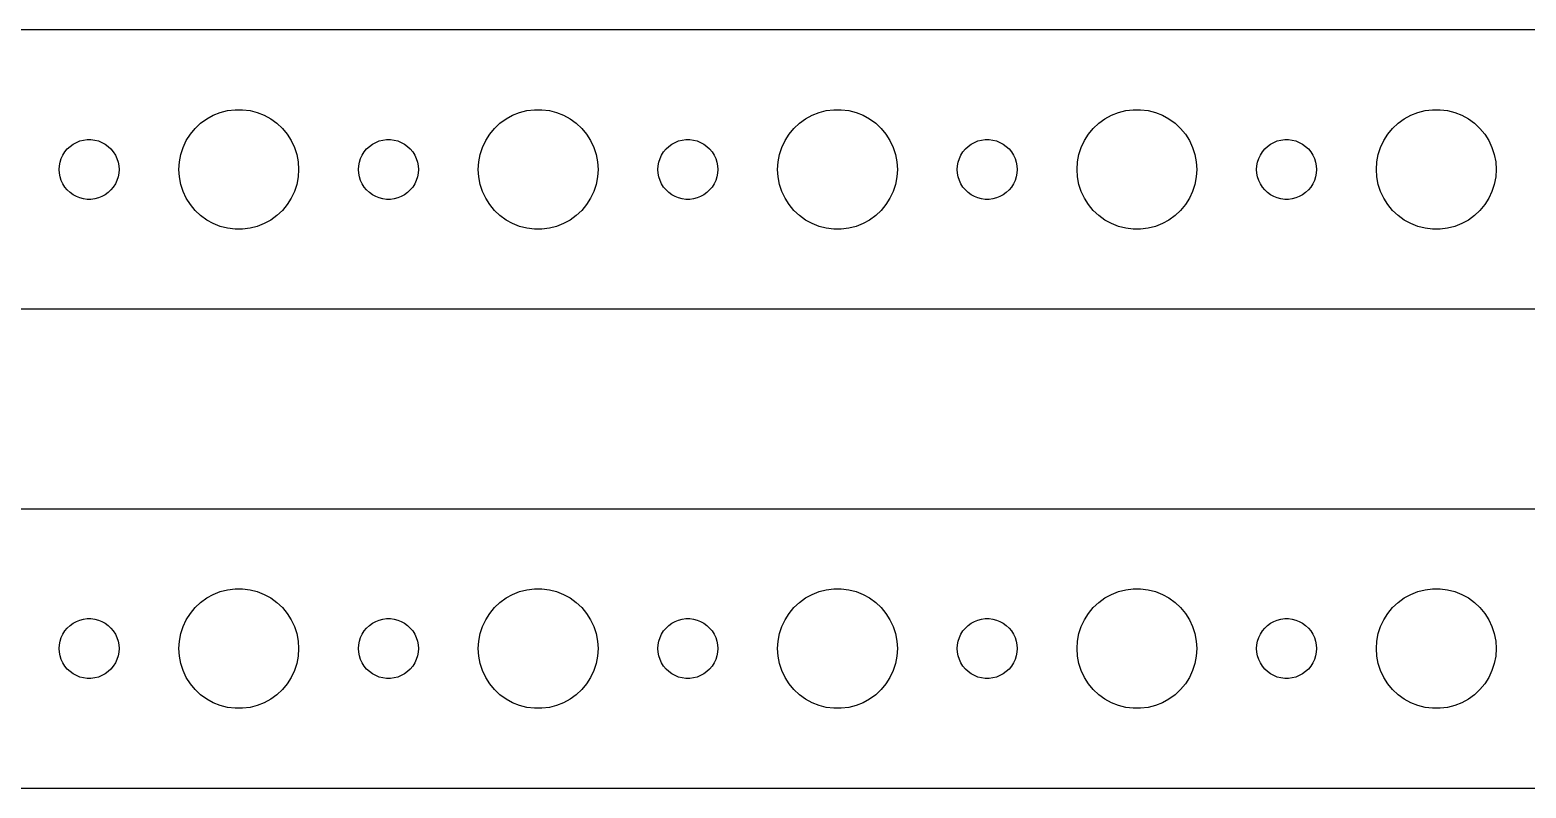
# Model space of a CAD drawing. Header units: metres. Extents: x -150 to 150, y 65 to 151.
# Drawn here: x -78 to -3, y 65 to 103 of the extents above; entities that cross this region are included whole.
import ezdxf

# ---------------------------------------------------------------- set-up
doc = ezdxf.new("R2010")
doc.units = ezdxf.units.M

msp = doc.modelspace()

# ---------------------------------------------------------------- linework, layer by layer
for p, q in [((144.814, 102.99), (-144.814, 102.99)), ((-68.0621, 98.9469), (-67.6884, 98.9941)), ((-67.6884, 98.9941), (-67.3116, 98.9941)), ((-67.3116, 98.9941), (-66.9379, 98.9469)), ((-53.0621, 98.9469), (-52.6884, 98.9941)), ((-52.6884, 98.9941), (-52.3116, 98.9941)), ((-52.3116, 98.9941), (-51.9379, 98.9469)), ((-38.0621, 98.9469), (-37.6884, 98.9941)), ((-37.6884, 98.9941), (-37.3116, 98.9941)), ((-37.3116, 98.9941), (-36.9379, 98.9469)), ((-23.0621, 98.9469), (-22.6884, 98.9941)), ((-22.6884, 98.9941), (-22.3116, 98.9941)), ((-22.3116, 98.9941), (-21.9379, 98.9469)), ((-8.06213, 98.9469), (-7.68837, 98.9941)), ((-7.68837, 98.9941), (-7.31161, 98.9941)), ((-7.31161, 98.9941), (-6.93785, 98.9469)), ((-69.6869, 98.0536), (-69.4123, 98.3115)), ((-69.4123, 98.3115), (-69.1075, 98.533)), ((-69.1075, 98.533), (-68.7773, 98.7145)), ((-68.7773, 98.7145), (-68.427, 98.8532)), ((-68.427, 98.8532), (-68.0621, 98.9469)), ((-66.9379, 98.9469), (-66.573, 98.8532)), ((-66.573, 98.8532), (-66.2227, 98.7145)), ((-66.2227, 98.7145), (-65.8925, 98.533)), ((-65.8925, 98.533), (-65.5877, 98.3115)), ((-65.5877, 98.3115), (-65.3131, 98.0536)), ((-54.6869, 98.0536), (-54.4123, 98.3115)), ((-54.4123, 98.3115), (-54.1075, 98.533)), ((-54.1075, 98.533), (-53.7773, 98.7145)), ((-53.7773, 98.7145), (-53.427, 98.8532)), ((-53.427, 98.8532), (-53.0621, 98.9469)), ((-51.9379, 98.9469), (-51.5729, 98.8532)), ((-51.5729, 98.8532), (-51.2227, 98.7145)), ((-51.2227, 98.7145), (-50.8925, 98.533)), ((-50.8925, 98.533), (-50.5877, 98.3115)), ((-50.5877, 98.3115), (-50.3131, 98.0536)), ((-39.6869, 98.0536), (-39.4123, 98.3115)), ((-39.4123, 98.3115), (-39.1075, 98.533)), ((-39.1075, 98.533), (-38.7773, 98.7145)), ((-38.7773, 98.7145), (-38.427, 98.8532)), ((-38.427, 98.8532), (-38.0621, 98.9469)), ((-36.9379, 98.9469), (-36.5729, 98.8532)), ((-36.5729, 98.8532), (-36.2227, 98.7145)), ((-36.2227, 98.7145), (-35.8925, 98.533)), ((-35.8925, 98.533), (-35.5877, 98.3115)), ((-35.5877, 98.3115), (-35.3131, 98.0536)), ((-24.6869, 98.0536), (-24.4123, 98.3115)), ((-24.4123, 98.3115), (-24.1075, 98.533)), ((-24.1075, 98.533), (-23.7773, 98.7145)), ((-23.7773, 98.7145), (-23.427, 98.8532)), ((-23.427, 98.8532), (-23.0621, 98.9469)), ((-21.9379, 98.9469), (-21.5729, 98.8532)), ((-21.5729, 98.8532), (-21.2227, 98.7145)), ((-21.2227, 98.7145), (-20.8925, 98.533)), ((-20.8925, 98.533), (-20.5877, 98.3115)), ((-20.5877, 98.3115), (-20.3131, 98.0536)), ((-9.6869, 98.0536), (-9.41226, 98.3115)), ((-9.41226, 98.3115), (-9.10747, 98.533)), ((-9.10747, 98.533), (-8.77733, 98.7145)), ((-8.77733, 98.7145), (-8.42705, 98.8532)), ((-8.42705, 98.8532), (-8.06213, 98.9469)), ((-6.93785, 98.9469), (-6.57294, 98.8532)), ((-6.57294, 98.8532), (-6.22266, 98.7145)), ((-6.22266, 98.7145), (-5.89252, 98.533)), ((-5.89252, 98.533), (-5.58772, 98.3115)), ((-5.58772, 98.3115), (-5.31308, 98.0536)), ((-75.4635, 97.4266), (-75.2811, 97.4734)), ((-75.2811, 97.4734), (-75.0942, 97.497)), ((-75.0942, 97.497), (-74.9058, 97.497)), ((-74.9058, 97.497), (-74.7189, 97.4734)), ((-74.7189, 97.4734), (-74.5365, 97.4266)), ((-70.1289, 97.4453), (-69.927, 97.7634)), ((-69.927, 97.7634), (-69.6869, 98.0536)), ((-65.3131, 98.0536), (-65.073, 97.7634)), ((-65.073, 97.7634), (-64.8711, 97.4453)), ((-60.4635, 97.4266), (-60.2811, 97.4734)), ((-60.2811, 97.4734), (-60.0942, 97.497)), ((-60.0942, 97.497), (-59.9058, 97.497)), ((-59.9058, 97.497), (-59.7189, 97.4734)), ((-59.7189, 97.4734), (-59.5365, 97.4266)), ((-55.1289, 97.4453), (-54.927, 97.7634)), ((-54.927, 97.7634), (-54.6869, 98.0536)), ((-50.3131, 98.0536), (-50.0729, 97.7634)), ((-50.0729, 97.7634), (-49.8711, 97.4453)), ((-45.4635, 97.4266), (-45.2811, 97.4734)), ((-45.2811, 97.4734), (-45.0942, 97.497)), ((-45.0942, 97.497), (-44.9058, 97.497)), ((-44.9058, 97.497), (-44.7189, 97.4734)), ((-44.7189, 97.4734), (-44.5365, 97.4266)), ((-40.1289, 97.4453), (-39.927, 97.7634)), ((-39.927, 97.7634), (-39.6869, 98.0536)), ((-35.3131, 98.0536), (-35.0729, 97.7634)), ((-35.0729, 97.7634), (-34.8711, 97.4453)), ((-30.4635, 97.4266), (-30.2811, 97.4734)), ((-30.2811, 97.4734), (-30.0942, 97.497)), ((-30.0942, 97.497), (-29.9058, 97.497)), ((-29.9058, 97.497), (-29.7189, 97.4734)), ((-29.7189, 97.4734), (-29.5365, 97.4266)), ((-25.1289, 97.4453), (-24.927, 97.7634)), ((-24.927, 97.7634), (-24.6869, 98.0536)), ((-20.3131, 98.0536), (-20.0729, 97.7634)), ((-20.0729, 97.7634), (-19.8711, 97.4453)), ((-15.4635, 97.4266), (-15.2811, 97.4734)), ((-15.2811, 97.4734), (-15.0942, 97.497)), ((-15.0942, 97.497), (-14.9058, 97.497)), ((-14.9058, 97.497), (-14.7189, 97.4734)), ((-14.7189, 97.4734), (-14.5365, 97.4266)), ((-10.1289, 97.4453), (-9.92705, 97.7634)), ((-9.92705, 97.7634), (-9.6869, 98.0536)), ((-5.31308, 98.0536), (-5.07294, 97.7634)), ((-5.07294, 97.7634), (-4.87108, 97.4453)), ((-76.3947, 96.5522), (-76.3145, 96.7226)), ((-76.3145, 96.7226), (-76.2135, 96.8817)), ((-76.2135, 96.8817), (-76.0934, 97.0268)), ((-76.0934, 97.0268), (-75.9561, 97.1558)), ((-75.9561, 97.1558), (-75.8037, 97.2665)), ((-75.8037, 97.2665), (-75.6387, 97.3572)), ((-75.6387, 97.3572), (-75.4635, 97.4266)), ((-74.5365, 97.4266), (-74.3613, 97.3572)), ((-74.3613, 97.3572), (-74.1963, 97.2665)), ((-74.1963, 97.2665), (-74.0439, 97.1558)), ((-74.0439, 97.1558), (-73.9065, 97.0268)), ((-73.9065, 97.0268), (-73.7865, 96.8817)), ((-73.7865, 96.8817), (-73.6855, 96.7226)), ((-73.6855, 96.7226), (-73.6053, 96.5522)), ((-70.4763, 96.376), (-70.4057, 96.7461)), ((-70.4057, 96.7461), (-70.2893, 97.1044)), ((-70.2893, 97.1044), (-70.1289, 97.4453)), ((-64.8711, 97.4453), (-64.7107, 97.1044)), ((-64.7107, 97.1044), (-64.5943, 96.7461)), ((-64.5943, 96.7461), (-64.5237, 96.376)), ((-61.3947, 96.5522), (-61.3145, 96.7226)), ((-61.3145, 96.7226), (-61.2135, 96.8817)), ((-61.2135, 96.8817), (-61.0934, 97.0268)), ((-61.0934, 97.0268), (-60.9561, 97.1558)), ((-60.9561, 97.1558), (-60.8037, 97.2665)), ((-60.8037, 97.2665), (-60.6387, 97.3572)), ((-60.6387, 97.3572), (-60.4635, 97.4266)), ((-59.5365, 97.4266), (-59.3613, 97.3572)), ((-59.3613, 97.3572), (-59.1963, 97.2665)), ((-59.1963, 97.2665), (-59.0439, 97.1558)), ((-59.0439, 97.1558), (-58.9065, 97.0268)), ((-58.9065, 97.0268), (-58.7865, 96.8817)), ((-58.7865, 96.8817), (-58.6855, 96.7226)), ((-58.6855, 96.7226), (-58.6053, 96.5522)), ((-55.4763, 96.376), (-55.4057, 96.7461)), ((-55.4057, 96.7461), (-55.2893, 97.1044)), ((-55.2893, 97.1044), (-55.1289, 97.4453)), ((-49.8711, 97.4453), (-49.7107, 97.1044)), ((-49.7107, 97.1044), (-49.5942, 96.7461)), ((-49.5942, 96.7461), (-49.5237, 96.376)), ((-46.3947, 96.5522), (-46.3145, 96.7226)), ((-46.3145, 96.7226), (-46.2135, 96.8817)), ((-46.2135, 96.8817), (-46.0934, 97.0268)), ((-46.0934, 97.0268), (-45.9561, 97.1558)), ((-45.9561, 97.1558), (-45.8037, 97.2665)), ((-45.8037, 97.2665), (-45.6387, 97.3572)), ((-45.6387, 97.3572), (-45.4635, 97.4266)), ((-44.5365, 97.4266), (-44.3613, 97.3572)), ((-44.3613, 97.3572), (-44.1963, 97.2665)), ((-44.1963, 97.2665), (-44.0439, 97.1558)), ((-44.0439, 97.1558), (-43.9065, 97.0268)), ((-43.9065, 97.0268), (-43.7865, 96.8817)), ((-43.7865, 96.8817), (-43.6855, 96.7226)), ((-43.6855, 96.7226), (-43.6053, 96.5522)), ((-40.4763, 96.376), (-40.4057, 96.7461)), ((-40.4057, 96.7461), (-40.2893, 97.1044)), ((-40.2893, 97.1044), (-40.1289, 97.4453)), ((-34.8711, 97.4453), (-34.7107, 97.1044)), ((-34.7107, 97.1044), (-34.5942, 96.7461)), ((-34.5942, 96.7461), (-34.5237, 96.376)), ((-31.3947, 96.5522), (-31.3145, 96.7226)), ((-31.3145, 96.7226), (-31.2135, 96.8817)), ((-31.2135, 96.8817), (-31.0934, 97.0268)), ((-31.0934, 97.0268), (-30.9561, 97.1558)), ((-30.9561, 97.1558), (-30.8037, 97.2665)), ((-30.8037, 97.2665), (-30.6387, 97.3572)), ((-30.6387, 97.3572), (-30.4635, 97.4266)), ((-29.5365, 97.4266), (-29.3613, 97.3572)), ((-29.3613, 97.3572), (-29.1963, 97.2665)), ((-29.1963, 97.2665), (-29.0439, 97.1558)), ((-29.0439, 97.1558), (-28.9065, 97.0268)), ((-28.9065, 97.0268), (-28.7865, 96.8817)), ((-28.7865, 96.8817), (-28.6855, 96.7226)), ((-28.6855, 96.7226), (-28.6053, 96.5522)), ((-25.4763, 96.376), (-25.4057, 96.7461)), ((-25.4057, 96.7461), (-25.2893, 97.1044)), ((-25.2893, 97.1044), (-25.1289, 97.4453)), ((-19.8711, 97.4453), (-19.7107, 97.1044)), ((-19.7107, 97.1044), (-19.5942, 96.7461)), ((-19.5942, 96.7461), (-19.5237, 96.376)), ((-16.3947, 96.5522), (-16.3145, 96.7226)), ((-16.3145, 96.7226), (-16.2135, 96.8817)), ((-16.2135, 96.8817), (-16.0934, 97.0268)), ((-16.0934, 97.0268), (-15.9561, 97.1558)), ((-15.9561, 97.1558), (-15.8037, 97.2665)), ((-15.8037, 97.2665), (-15.6387, 97.3572)), ((-15.6387, 97.3572), (-15.4635, 97.4266)), ((-14.5365, 97.4266), (-14.3613, 97.3572)), ((-14.3613, 97.3572), (-14.1963, 97.2665)), ((-14.1963, 97.2665), (-14.0439, 97.1558)), ((-14.0439, 97.1558), (-13.9065, 97.0268)), ((-13.9065, 97.0268), (-13.7865, 96.8817)), ((-13.7865, 96.8817), (-13.6855, 96.7226)), ((-13.6855, 96.7226), (-13.6053, 96.5522)), ((-10.4763, 96.376), (-10.4057, 96.7461)), ((-10.4057, 96.7461), (-10.2893, 97.1044)), ((-10.2893, 97.1044), (-10.1289, 97.4453)), ((-4.87108, 97.4453), (-4.71066, 97.1044)), ((-4.71066, 97.1044), (-4.59424, 96.7461)), ((-4.59424, 96.7461), (-4.52365, 96.376)), ((-76.5, 96), (-76.4882, 96.188)), ((-76.4882, 95.812), (-76.5, 96)), ((-76.4882, 96.188), (-76.4529, 96.373)), ((-76.4529, 96.373), (-76.3947, 96.5522)), ((-73.6053, 96.5522), (-73.5471, 96.373)), ((-73.5471, 96.373), (-73.5118, 96.188)), ((-73.5118, 96.188), (-73.5, 96)), ((-73.5, 96), (-73.5118, 95.812)), ((-70.5, 96), (-70.4763, 96.376)), ((-70.4763, 95.624), (-70.5, 96)), ((-64.5237, 96.376), (-64.5, 96)), ((-64.5, 96), (-64.5237, 95.624)), ((-61.5, 96), (-61.4882, 96.188)), ((-61.4882, 95.812), (-61.5, 96)), ((-61.4882, 96.188), (-61.4529, 96.373)), ((-61.4529, 96.373), (-61.3947, 96.5522)), ((-58.6053, 96.5522), (-58.5471, 96.373)), ((-58.5471, 96.373), (-58.5118, 96.188)), ((-58.5118, 96.188), (-58.5, 96)), ((-58.5, 96), (-58.5118, 95.812)), ((-55.5, 96), (-55.4763, 96.376)), ((-55.4763, 95.624), (-55.5, 96)), ((-49.5237, 96.376), (-49.5, 96)), ((-49.5, 96), (-49.5237, 95.624)), ((-46.5, 96), (-46.4882, 96.188)), ((-46.4882, 95.812), (-46.5, 96)), ((-46.4882, 96.188), (-46.4529, 96.373)), ((-46.4529, 96.373), (-46.3947, 96.5522)), ((-43.6053, 96.5522), (-43.5471, 96.373)), ((-43.5471, 96.373), (-43.5118, 96.188)), ((-43.5118, 96.188), (-43.5, 96)), ((-43.5, 96), (-43.5118, 95.812)), ((-40.5, 96), (-40.4763, 96.376)), ((-40.4763, 95.624), (-40.5, 96)), ((-34.5237, 96.376), (-34.5, 96)), ((-34.5, 96), (-34.5237, 95.624)), ((-31.5, 96), (-31.4882, 96.188)), ((-31.4882, 95.812), (-31.5, 96)), ((-31.4882, 96.188), (-31.4529, 96.373)), ((-31.4529, 96.373), (-31.3947, 96.5522)), ((-28.6053, 96.5522), (-28.5471, 96.373)), ((-28.5471, 96.373), (-28.5118, 96.188)), ((-28.5118, 96.188), (-28.5, 96)), ((-28.5, 96), (-28.5118, 95.812)), ((-25.5, 96), (-25.4763, 96.376)), ((-25.4763, 95.624), (-25.5, 96)), ((-19.5237, 96.376), (-19.5, 96)), ((-19.5, 96), (-19.5237, 95.624)), ((-16.5, 96), (-16.4882, 96.188)), ((-16.4882, 95.812), (-16.5, 96)), ((-16.4882, 96.188), (-16.4529, 96.373)), ((-16.4529, 96.373), (-16.3947, 96.5522)), ((-13.6053, 96.5522), (-13.5471, 96.373)), ((-13.5471, 96.373), (-13.5118, 96.188)), ((-13.5118, 96.188), (-13.5, 96)), ((-13.5, 96), (-13.5118, 95.812)), ((-10.5, 96), (-10.4763, 96.376)), ((-10.4763, 95.624), (-10.5, 96)), ((-4.52365, 96.376), (-4.5, 96)), ((-4.5, 96), (-4.52365, 95.624)), ((-76.4529, 95.627), (-76.4882, 95.812)), ((-76.3947, 95.4478), (-76.4529, 95.627)), ((-76.3145, 95.2774), (-76.3947, 95.4478)), ((-76.2135, 95.1183), (-76.3145, 95.2774)), ((-73.6855, 95.2774), (-73.7865, 95.1183)), ((-73.6053, 95.4478), (-73.6855, 95.2774)), ((-73.5471, 95.627), (-73.6053, 95.4478)), ((-73.5118, 95.812), (-73.5471, 95.627)), ((-70.4057, 95.2539), (-70.4763, 95.624)), ((-70.2893, 94.8956), (-70.4057, 95.2539)), ((-64.5943, 95.2539), (-64.7107, 94.8956)), ((-64.5237, 95.624), (-64.5943, 95.2539)), ((-61.4529, 95.627), (-61.4882, 95.812)), ((-61.3947, 95.4478), (-61.4529, 95.627)), ((-61.3145, 95.2774), (-61.3947, 95.4478)), ((-61.2135, 95.1183), (-61.3145, 95.2774)), ((-58.6855, 95.2774), (-58.7865, 95.1183)), ((-58.6053, 95.4478), (-58.6855, 95.2774)), ((-58.5471, 95.627), (-58.6053, 95.4478)), ((-58.5118, 95.812), (-58.5471, 95.627)), ((-55.4057, 95.2539), (-55.4763, 95.624)), ((-55.2893, 94.8956), (-55.4057, 95.2539)), ((-49.5942, 95.2539), (-49.7107, 94.8956)), ((-49.5237, 95.624), (-49.5942, 95.2539)), ((-46.4529, 95.627), (-46.4882, 95.812)), ((-46.3947, 95.4478), (-46.4529, 95.627)), ((-46.3145, 95.2774), (-46.3947, 95.4478)), ((-46.2135, 95.1183), (-46.3145, 95.2774)), ((-43.6855, 95.2774), (-43.7865, 95.1183)), ((-43.6053, 95.4478), (-43.6855, 95.2774)), ((-43.5471, 95.627), (-43.6053, 95.4478)), ((-43.5118, 95.812), (-43.5471, 95.627)), ((-40.4057, 95.2539), (-40.4763, 95.624)), ((-40.2893, 94.8956), (-40.4057, 95.2539)), ((-34.5942, 95.2539), (-34.7107, 94.8956)), ((-34.5237, 95.624), (-34.5942, 95.2539)), ((-31.4529, 95.627), (-31.4882, 95.812)), ((-31.3947, 95.4478), (-31.4529, 95.627)), ((-31.3145, 95.2774), (-31.3947, 95.4478)), ((-31.2135, 95.1183), (-31.3145, 95.2774)), ((-28.6855, 95.2774), (-28.7865, 95.1183)), ((-28.6053, 95.4478), (-28.6855, 95.2774)), ((-28.5471, 95.627), (-28.6053, 95.4478)), ((-28.5118, 95.812), (-28.5471, 95.627)), ((-25.4057, 95.2539), (-25.4763, 95.624)), ((-25.2893, 94.8956), (-25.4057, 95.2539)), ((-19.5942, 95.2539), (-19.7107, 94.8956)), ((-19.5237, 95.624), (-19.5942, 95.2539)), ((-16.4529, 95.627), (-16.4882, 95.812)), ((-16.3947, 95.4478), (-16.4529, 95.627)), ((-16.3145, 95.2774), (-16.3947, 95.4478)), ((-16.2135, 95.1183), (-16.3145, 95.2774)), ((-13.6855, 95.2774), (-13.7865, 95.1183)), ((-13.6053, 95.4478), (-13.6855, 95.2774)), ((-13.5471, 95.627), (-13.6053, 95.4478)), ((-13.5118, 95.812), (-13.5471, 95.627)), ((-10.4057, 95.2539), (-10.4763, 95.624)), ((-10.2893, 94.8956), (-10.4057, 95.2539)), ((-4.59424, 95.2539), (-4.71066, 94.8956)), ((-4.52365, 95.624), (-4.59424, 95.2539)), ((-76.0934, 94.9732), (-76.2135, 95.1183)), ((-75.9561, 94.8442), (-76.0934, 94.9732)), ((-75.8037, 94.7335), (-75.9561, 94.8442)), ((-75.6387, 94.6428), (-75.8037, 94.7335)), ((-75.4635, 94.5734), (-75.6387, 94.6428)), ((-75.2811, 94.5266), (-75.4635, 94.5734)), ((-75.0942, 94.503), (-75.2811, 94.5266)), ((-74.9058, 94.503), (-75.0942, 94.503)), ((-74.7189, 94.5266), (-74.9058, 94.503)), ((-74.5365, 94.5734), (-74.7189, 94.5266)), ((-74.3613, 94.6428), (-74.5365, 94.5734)), ((-74.1963, 94.7335), (-74.3613, 94.6428)), ((-74.0439, 94.8442), (-74.1963, 94.7335)), ((-73.9065, 94.9732), (-74.0439, 94.8442)), ((-73.7865, 95.1183), (-73.9065, 94.9732)), ((-70.1289, 94.5547), (-70.2893, 94.8956)), ((-69.927, 94.2366), (-70.1289, 94.5547)), ((-64.8711, 94.5547), (-65.073, 94.2366)), ((-64.7107, 94.8956), (-64.8711, 94.5547)), ((-61.0934, 94.9732), (-61.2135, 95.1183)), ((-60.9561, 94.8442), (-61.0934, 94.9732)), ((-60.8037, 94.7335), (-60.9561, 94.8442)), ((-60.6387, 94.6428), (-60.8037, 94.7335)), ((-60.4635, 94.5734), (-60.6387, 94.6428)), ((-60.2811, 94.5266), (-60.4635, 94.5734)), ((-60.0942, 94.503), (-60.2811, 94.5266)), ((-59.9058, 94.503), (-60.0942, 94.503)), ((-59.7189, 94.5266), (-59.9058, 94.503)), ((-59.5365, 94.5734), (-59.7189, 94.5266)), ((-59.3613, 94.6428), (-59.5365, 94.5734)), ((-59.1963, 94.7335), (-59.3613, 94.6428)), ((-59.0439, 94.8442), (-59.1963, 94.7335)), ((-58.9065, 94.9732), (-59.0439, 94.8442)), ((-58.7865, 95.1183), (-58.9065, 94.9732)), ((-55.1289, 94.5547), (-55.2893, 94.8956)), ((-54.927, 94.2366), (-55.1289, 94.5547)), ((-49.8711, 94.5547), (-50.0729, 94.2366)), ((-49.7107, 94.8956), (-49.8711, 94.5547)), ((-46.0934, 94.9732), (-46.2135, 95.1183)), ((-45.9561, 94.8442), (-46.0934, 94.9732)), ((-45.8037, 94.7335), (-45.9561, 94.8442)), ((-45.6387, 94.6428), (-45.8037, 94.7335)), ((-45.4635, 94.5734), (-45.6387, 94.6428)), ((-45.2811, 94.5266), (-45.4635, 94.5734)), ((-45.0942, 94.503), (-45.2811, 94.5266)), ((-44.9058, 94.503), (-45.0942, 94.503)), ((-44.7189, 94.5266), (-44.9058, 94.503)), ((-44.5365, 94.5734), (-44.7189, 94.5266)), ((-44.3613, 94.6428), (-44.5365, 94.5734)), ((-44.1963, 94.7335), (-44.3613, 94.6428)), ((-44.0439, 94.8442), (-44.1963, 94.7335)), ((-43.9065, 94.9732), (-44.0439, 94.8442)), ((-43.7865, 95.1183), (-43.9065, 94.9732)), ((-40.1289, 94.5547), (-40.2893, 94.8956)), ((-39.927, 94.2366), (-40.1289, 94.5547)), ((-34.8711, 94.5547), (-35.0729, 94.2366)), ((-34.7107, 94.8956), (-34.8711, 94.5547)), ((-31.0934, 94.9732), (-31.2135, 95.1183)), ((-30.9561, 94.8442), (-31.0934, 94.9732)), ((-30.8037, 94.7335), (-30.9561, 94.8442)), ((-30.6387, 94.6428), (-30.8037, 94.7335)), ((-30.4635, 94.5734), (-30.6387, 94.6428)), ((-30.2811, 94.5266), (-30.4635, 94.5734)), ((-30.0942, 94.503), (-30.2811, 94.5266)), ((-29.9058, 94.503), (-30.0942, 94.503)), ((-29.7189, 94.5266), (-29.9058, 94.503)), ((-29.5365, 94.5734), (-29.7189, 94.5266)), ((-29.3613, 94.6428), (-29.5365, 94.5734)), ((-29.1963, 94.7335), (-29.3613, 94.6428)), ((-29.0439, 94.8442), (-29.1963, 94.7335)), ((-28.9065, 94.9732), (-29.0439, 94.8442)), ((-28.7865, 95.1183), (-28.9065, 94.9732)), ((-25.1289, 94.5547), (-25.2893, 94.8956)), ((-24.927, 94.2366), (-25.1289, 94.5547)), ((-19.8711, 94.5547), (-20.0729, 94.2366)), ((-19.7107, 94.8956), (-19.8711, 94.5547)), ((-16.0934, 94.9732), (-16.2135, 95.1183)), ((-15.9561, 94.8442), (-16.0934, 94.9732)), ((-15.8037, 94.7335), (-15.9561, 94.8442)), ((-15.6387, 94.6428), (-15.8037, 94.7335)), ((-15.4635, 94.5734), (-15.6387, 94.6428)), ((-15.2811, 94.5266), (-15.4635, 94.5734)), ((-15.0942, 94.503), (-15.2811, 94.5266)), ((-14.9058, 94.503), (-15.0942, 94.503)), ((-14.7189, 94.5266), (-14.9058, 94.503)), ((-14.5365, 94.5734), (-14.7189, 94.5266)), ((-14.3613, 94.6428), (-14.5365, 94.5734)), ((-14.1963, 94.7335), (-14.3613, 94.6428)), ((-14.0439, 94.8442), (-14.1963, 94.7335)), ((-13.9065, 94.9732), (-14.0439, 94.8442)), ((-13.7865, 95.1183), (-13.9065, 94.9732)), ((-10.1289, 94.5547), (-10.2893, 94.8956)), ((-9.92705, 94.2366), (-10.1289, 94.5547)), ((-4.87108, 94.5547), (-5.07294, 94.2366)), ((-4.71066, 94.8956), (-4.87108, 94.5547)), ((-69.6869, 93.9464), (-69.927, 94.2366)), ((-69.4123, 93.6885), (-69.6869, 93.9464)), ((-65.3131, 93.9464), (-65.5877, 93.6885)), ((-65.073, 94.2366), (-65.3131, 93.9464)), ((-54.6869, 93.9464), (-54.927, 94.2366)), ((-54.4123, 93.6885), (-54.6869, 93.9464)), ((-50.3131, 93.9464), (-50.5877, 93.6885)), ((-50.0729, 94.2366), (-50.3131, 93.9464)), ((-39.6869, 93.9464), (-39.927, 94.2366)), ((-39.4123, 93.6885), (-39.6869, 93.9464)), ((-35.3131, 93.9464), (-35.5877, 93.6885)), ((-35.0729, 94.2366), (-35.3131, 93.9464)), ((-24.6869, 93.9464), (-24.927, 94.2366)), ((-24.4123, 93.6885), (-24.6869, 93.9464)), ((-20.3131, 93.9464), (-20.5877, 93.6885)), ((-20.0729, 94.2366), (-20.3131, 93.9464)), ((-9.6869, 93.9464), (-9.92705, 94.2366)), ((-9.41226, 93.6885), (-9.6869, 93.9464)), ((-5.31308, 93.9464), (-5.58772, 93.6885)), ((-5.07294, 94.2366), (-5.31308, 93.9464)), ((-69.1075, 93.467), (-69.4123, 93.6885)), ((-68.7773, 93.2855), (-69.1075, 93.467)), ((-68.427, 93.1468), (-68.7773, 93.2855)), ((-68.0621, 93.0531), (-68.427, 93.1468)), ((-67.6884, 93.0059), (-68.0621, 93.0531)), ((-67.3116, 93.0059), (-67.6884, 93.0059)), ((-66.9379, 93.0531), (-67.3116, 93.0059)), ((-66.573, 93.1468), (-66.9379, 93.0531)), ((-66.2227, 93.2855), (-66.573, 93.1468)), ((-65.8925, 93.467), (-66.2227, 93.2855)), ((-65.5877, 93.6885), (-65.8925, 93.467)), ((-54.1075, 93.467), (-54.4123, 93.6885)), ((-53.7773, 93.2855), (-54.1075, 93.467)), ((-53.427, 93.1468), (-53.7773, 93.2855)), ((-53.0621, 93.0531), (-53.427, 93.1468)), ((-52.6884, 93.0059), (-53.0621, 93.0531)), ((-52.3116, 93.0059), (-52.6884, 93.0059)), ((-51.9379, 93.0531), (-52.3116, 93.0059)), ((-51.5729, 93.1468), (-51.9379, 93.0531)), ((-51.2227, 93.2855), (-51.5729, 93.1468)), ((-50.8925, 93.467), (-51.2227, 93.2855)), ((-50.5877, 93.6885), (-50.8925, 93.467)), ((-39.1075, 93.467), (-39.4123, 93.6885)), ((-38.7773, 93.2855), (-39.1075, 93.467)), ((-38.427, 93.1468), (-38.7773, 93.2855)), ((-38.0621, 93.0531), (-38.427, 93.1468)), ((-37.6884, 93.0059), (-38.0621, 93.0531)), ((-37.3116, 93.0059), (-37.6884, 93.0059)), ((-36.9379, 93.0531), (-37.3116, 93.0059)), ((-36.5729, 93.1468), (-36.9379, 93.0531)), ((-36.2227, 93.2855), (-36.5729, 93.1468)), ((-35.8925, 93.467), (-36.2227, 93.2855)), ((-35.5877, 93.6885), (-35.8925, 93.467)), ((-24.1075, 93.467), (-24.4123, 93.6885)), ((-23.7773, 93.2855), (-24.1075, 93.467)), ((-23.427, 93.1468), (-23.7773, 93.2855)), ((-23.0621, 93.0531), (-23.427, 93.1468)), ((-22.6884, 93.0059), (-23.0621, 93.0531)), ((-22.3116, 93.0059), (-22.6884, 93.0059)), ((-21.9379, 93.0531), (-22.3116, 93.0059)), ((-21.5729, 93.1468), (-21.9379, 93.0531)), ((-21.2227, 93.2855), (-21.5729, 93.1468)), ((-20.8925, 93.467), (-21.2227, 93.2855)), ((-20.5877, 93.6885), (-20.8925, 93.467)), ((-9.10747, 93.467), (-9.41226, 93.6885)), ((-8.77733, 93.2855), (-9.10747, 93.467)), ((-8.42705, 93.1468), (-8.77733, 93.2855)), ((-8.06213, 93.0531), (-8.42705, 93.1468)), ((-7.68837, 93.0059), (-8.06213, 93.0531)), ((-7.31161, 93.0059), (-7.68837, 93.0059)), ((-6.93785, 93.0531), (-7.31161, 93.0059)), ((-6.57294, 93.1468), (-6.93785, 93.0531)), ((-6.22266, 93.2855), (-6.57294, 93.1468)), ((-5.89252, 93.467), (-6.22266, 93.2855)), ((-5.58772, 93.6885), (-5.89252, 93.467)), ((-144.814, 89.0099), (144.814, 89.0099)), ((144.814, 78.9901), (-144.814, 78.9901)), ((-68.0621, 74.9469), (-67.6884, 74.9941)), ((-67.6884, 74.9941), (-67.3116, 74.9941)), ((-67.3116, 74.9941), (-66.9379, 74.9469)), ((-53.0621, 74.9469), (-52.6884, 74.9941)), ((-52.6884, 74.9941), (-52.3116, 74.9941)), ((-52.3116, 74.9941), (-51.9379, 74.9469)), ((-38.0621, 74.9469), (-37.6884, 74.9941)), ((-37.6884, 74.9941), (-37.3116, 74.9941)), ((-37.3116, 74.9941), (-36.9379, 74.9469)), ((-23.0621, 74.9469), (-22.6884, 74.9941)), ((-22.6884, 74.9941), (-22.3116, 74.9941)), ((-22.3116, 74.9941), (-21.9379, 74.9469)), ((-8.06213, 74.9469), (-7.68837, 74.9941)), ((-7.68837, 74.9941), (-7.31161, 74.9941)), ((-7.31161, 74.9941), (-6.93785, 74.9469)), ((-69.6869, 74.0536), (-69.4123, 74.3115)), ((-69.4123, 74.3115), (-69.1075, 74.533)), ((-69.1075, 74.533), (-68.7773, 74.7145)), ((-68.7773, 74.7145), (-68.427, 74.8532)), ((-68.427, 74.8532), (-68.0621, 74.9469)), ((-66.9379, 74.9469), (-66.573, 74.8532)), ((-66.573, 74.8532), (-66.2227, 74.7145)), ((-66.2227, 74.7145), (-65.8925, 74.533)), ((-65.8925, 74.533), (-65.5877, 74.3115)), ((-65.5877, 74.3115), (-65.3131, 74.0536)), ((-54.6869, 74.0536), (-54.4123, 74.3115)), ((-54.4123, 74.3115), (-54.1075, 74.533)), ((-54.1075, 74.533), (-53.7773, 74.7145)), ((-53.7773, 74.7145), (-53.427, 74.8532)), ((-53.427, 74.8532), (-53.0621, 74.9469)), ((-51.9379, 74.9469), (-51.5729, 74.8532)), ((-51.5729, 74.8532), (-51.2227, 74.7145)), ((-51.2227, 74.7145), (-50.8925, 74.533)), ((-50.8925, 74.533), (-50.5877, 74.3115)), ((-50.5877, 74.3115), (-50.3131, 74.0536)), ((-39.6869, 74.0536), (-39.4123, 74.3115)), ((-39.4123, 74.3115), (-39.1075, 74.533)), ((-39.1075, 74.533), (-38.7773, 74.7145)), ((-38.7773, 74.7145), (-38.427, 74.8532)), ((-38.427, 74.8532), (-38.0621, 74.9469)), ((-36.9379, 74.9469), (-36.5729, 74.8532)), ((-36.5729, 74.8532), (-36.2227, 74.7145)), ((-36.2227, 74.7145), (-35.8925, 74.533)), ((-35.8925, 74.533), (-35.5877, 74.3115)), ((-35.5877, 74.3115), (-35.3131, 74.0536)), ((-24.6869, 74.0536), (-24.4123, 74.3115)), ((-24.4123, 74.3115), (-24.1075, 74.533)), ((-24.1075, 74.533), (-23.7773, 74.7145)), ((-23.7773, 74.7145), (-23.427, 74.8532)), ((-23.427, 74.8532), (-23.0621, 74.9469)), ((-21.9379, 74.9469), (-21.5729, 74.8532)), ((-21.5729, 74.8532), (-21.2227, 74.7145)), ((-21.2227, 74.7145), (-20.8925, 74.533)), ((-20.8925, 74.533), (-20.5877, 74.3115)), ((-20.5877, 74.3115), (-20.3131, 74.0536)), ((-9.6869, 74.0536), (-9.41226, 74.3115)), ((-9.41226, 74.3115), (-9.10747, 74.533)), ((-9.10747, 74.533), (-8.77733, 74.7145)), ((-8.77733, 74.7145), (-8.42705, 74.8532)), ((-8.42705, 74.8532), (-8.06213, 74.9469)), ((-6.93785, 74.9469), (-6.57294, 74.8532)), ((-6.57294, 74.8532), (-6.22266, 74.7145)), ((-6.22266, 74.7145), (-5.89252, 74.533)), ((-5.89252, 74.533), (-5.58772, 74.3115)), ((-5.58772, 74.3115), (-5.31308, 74.0536)), ((-75.4635, 73.4266), (-75.2811, 73.4734)), ((-75.2811, 73.4734), (-75.0942, 73.497)), ((-75.0942, 73.497), (-74.9058, 73.497)), ((-74.9058, 73.497), (-74.7189, 73.4734)), ((-74.7189, 73.4734), (-74.5365, 73.4266)), ((-70.1289, 73.4453), (-69.927, 73.7634)), ((-69.927, 73.7634), (-69.6869, 74.0536)), ((-65.3131, 74.0536), (-65.073, 73.7634)), ((-65.073, 73.7634), (-64.8711, 73.4453)), ((-60.4635, 73.4266), (-60.2811, 73.4734)), ((-60.2811, 73.4734), (-60.0942, 73.497)), ((-60.0942, 73.497), (-59.9058, 73.497)), ((-59.9058, 73.497), (-59.7189, 73.4734)), ((-59.7189, 73.4734), (-59.5365, 73.4266)), ((-55.1289, 73.4453), (-54.927, 73.7634)), ((-54.927, 73.7634), (-54.6869, 74.0536)), ((-50.3131, 74.0536), (-50.0729, 73.7634)), ((-50.0729, 73.7634), (-49.8711, 73.4453)), ((-45.4635, 73.4266), (-45.2811, 73.4734)), ((-45.2811, 73.4734), (-45.0942, 73.497)), ((-45.0942, 73.497), (-44.9058, 73.497)), ((-44.9058, 73.497), (-44.7189, 73.4734)), ((-44.7189, 73.4734), (-44.5365, 73.4266)), ((-40.1289, 73.4453), (-39.927, 73.7634)), ((-39.927, 73.7634), (-39.6869, 74.0536)), ((-35.3131, 74.0536), (-35.0729, 73.7634)), ((-35.0729, 73.7634), (-34.8711, 73.4453)), ((-30.4635, 73.4266), (-30.2811, 73.4734)), ((-30.2811, 73.4734), (-30.0942, 73.497)), ((-30.0942, 73.497), (-29.9058, 73.497)), ((-29.9058, 73.497), (-29.7189, 73.4734)), ((-29.7189, 73.4734), (-29.5365, 73.4266)), ((-25.1289, 73.4453), (-24.927, 73.7634)), ((-24.927, 73.7634), (-24.6869, 74.0536)), ((-20.3131, 74.0536), (-20.0729, 73.7634)), ((-20.0729, 73.7634), (-19.8711, 73.4453)), ((-15.4635, 73.4266), (-15.2811, 73.4734)), ((-15.2811, 73.4734), (-15.0942, 73.497)), ((-15.0942, 73.497), (-14.9058, 73.497)), ((-14.9058, 73.497), (-14.7189, 73.4734)), ((-14.7189, 73.4734), (-14.5365, 73.4266)), ((-10.1289, 73.4453), (-9.92705, 73.7634)), ((-9.92705, 73.7634), (-9.6869, 74.0536)), ((-5.31308, 74.0536), (-5.07294, 73.7634)), ((-5.07294, 73.7634), (-4.87108, 73.4453)), ((-76.3947, 72.5522), (-76.3145, 72.7226)), ((-76.3145, 72.7226), (-76.2135, 72.8817)), ((-76.2135, 72.8817), (-76.0934, 73.0268)), ((-76.0934, 73.0268), (-75.9561, 73.1558)), ((-75.9561, 73.1558), (-75.8037, 73.2665)), ((-75.8037, 73.2665), (-75.6387, 73.3572)), ((-75.6387, 73.3572), (-75.4635, 73.4266)), ((-74.5365, 73.4266), (-74.3613, 73.3572)), ((-74.3613, 73.3572), (-74.1963, 73.2665)), ((-74.1963, 73.2665), (-74.0439, 73.1558)), ((-74.0439, 73.1558), (-73.9065, 73.0268)), ((-73.9065, 73.0268), (-73.7865, 72.8817)), ((-73.7865, 72.8817), (-73.6855, 72.7226)), ((-73.6855, 72.7226), (-73.6053, 72.5522)), ((-70.4763, 72.376), (-70.4057, 72.7461)), ((-70.4057, 72.7461), (-70.2893, 73.1044)), ((-70.2893, 73.1044), (-70.1289, 73.4453)), ((-64.8711, 73.4453), (-64.7107, 73.1044)), ((-64.7107, 73.1044), (-64.5943, 72.7461)), ((-64.5943, 72.7461), (-64.5237, 72.376)), ((-61.3947, 72.5522), (-61.3145, 72.7226)), ((-61.3145, 72.7226), (-61.2135, 72.8817)), ((-61.2135, 72.8817), (-61.0934, 73.0268)), ((-61.0934, 73.0268), (-60.9561, 73.1558)), ((-60.9561, 73.1558), (-60.8037, 73.2665)), ((-60.8037, 73.2665), (-60.6387, 73.3572)), ((-60.6387, 73.3572), (-60.4635, 73.4266)), ((-59.5365, 73.4266), (-59.3613, 73.3572)), ((-59.3613, 73.3572), (-59.1963, 73.2665)), ((-59.1963, 73.2665), (-59.0439, 73.1558)), ((-59.0439, 73.1558), (-58.9065, 73.0268)), ((-58.9065, 73.0268), (-58.7865, 72.8817)), ((-58.7865, 72.8817), (-58.6855, 72.7226)), ((-58.6855, 72.7226), (-58.6053, 72.5522)), ((-55.4763, 72.376), (-55.4057, 72.7461)), ((-55.4057, 72.7461), (-55.2893, 73.1044)), ((-55.2893, 73.1044), (-55.1289, 73.4453)), ((-49.8711, 73.4453), (-49.7107, 73.1044)), ((-49.7107, 73.1044), (-49.5942, 72.7461)), ((-49.5942, 72.7461), (-49.5237, 72.376)), ((-46.3947, 72.5522), (-46.3145, 72.7226)), ((-46.3145, 72.7226), (-46.2135, 72.8817)), ((-46.2135, 72.8817), (-46.0934, 73.0268)), ((-46.0934, 73.0268), (-45.9561, 73.1558)), ((-45.9561, 73.1558), (-45.8037, 73.2665)), ((-45.8037, 73.2665), (-45.6387, 73.3572)), ((-45.6387, 73.3572), (-45.4635, 73.4266)), ((-44.5365, 73.4266), (-44.3613, 73.3572)), ((-44.3613, 73.3572), (-44.1963, 73.2665)), ((-44.1963, 73.2665), (-44.0439, 73.1558)), ((-44.0439, 73.1558), (-43.9065, 73.0268)), ((-43.9065, 73.0268), (-43.7865, 72.8817)), ((-43.7865, 72.8817), (-43.6855, 72.7226)), ((-43.6855, 72.7226), (-43.6053, 72.5522)), ((-40.4763, 72.376), (-40.4057, 72.7461)), ((-40.4057, 72.7461), (-40.2893, 73.1044)), ((-40.2893, 73.1044), (-40.1289, 73.4453)), ((-34.8711, 73.4453), (-34.7107, 73.1044)), ((-34.7107, 73.1044), (-34.5942, 72.7461)), ((-34.5942, 72.7461), (-34.5237, 72.376)), ((-31.3947, 72.5522), (-31.3145, 72.7226)), ((-31.3145, 72.7226), (-31.2135, 72.8817)), ((-31.2135, 72.8817), (-31.0934, 73.0268)), ((-31.0934, 73.0268), (-30.9561, 73.1558)), ((-30.9561, 73.1558), (-30.8037, 73.2665)), ((-30.8037, 73.2665), (-30.6387, 73.3572)), ((-30.6387, 73.3572), (-30.4635, 73.4266)), ((-29.5365, 73.4266), (-29.3613, 73.3572)), ((-29.3613, 73.3572), (-29.1963, 73.2665)), ((-29.1963, 73.2665), (-29.0439, 73.1558)), ((-29.0439, 73.1558), (-28.9065, 73.0268)), ((-28.9065, 73.0268), (-28.7865, 72.8817)), ((-28.7865, 72.8817), (-28.6855, 72.7226)), ((-28.6855, 72.7226), (-28.6053, 72.5522)), ((-25.4763, 72.376), (-25.4057, 72.7461)), ((-25.4057, 72.7461), (-25.2893, 73.1044)), ((-25.2893, 73.1044), (-25.1289, 73.4453)), ((-19.8711, 73.4453), (-19.7107, 73.1044)), ((-19.7107, 73.1044), (-19.5942, 72.7461)), ((-19.5942, 72.7461), (-19.5237, 72.376)), ((-16.3947, 72.5522), (-16.3145, 72.7226)), ((-16.3145, 72.7226), (-16.2135, 72.8817)), ((-16.2135, 72.8817), (-16.0934, 73.0268)), ((-16.0934, 73.0268), (-15.9561, 73.1558)), ((-15.9561, 73.1558), (-15.8037, 73.2665)), ((-15.8037, 73.2665), (-15.6387, 73.3572)), ((-15.6387, 73.3572), (-15.4635, 73.4266)), ((-14.5365, 73.4266), (-14.3613, 73.3572)), ((-14.3613, 73.3572), (-14.1963, 73.2665)), ((-14.1963, 73.2665), (-14.0439, 73.1558)), ((-14.0439, 73.1558), (-13.9065, 73.0268)), ((-13.9065, 73.0268), (-13.7865, 72.8817)), ((-13.7865, 72.8817), (-13.6855, 72.7226)), ((-13.6855, 72.7226), (-13.6053, 72.5522)), ((-10.4763, 72.376), (-10.4057, 72.7461)), ((-10.4057, 72.7461), (-10.2893, 73.1044)), ((-10.2893, 73.1044), (-10.1289, 73.4453)), ((-4.87108, 73.4453), (-4.71066, 73.1044)), ((-4.71066, 73.1044), (-4.59424, 72.7461)), ((-4.59424, 72.7461), (-4.52365, 72.376)), ((-76.5, 72), (-76.4882, 72.188)), ((-76.4882, 71.812), (-76.5, 72)), ((-76.4882, 72.188), (-76.4529, 72.373)), ((-76.4529, 72.373), (-76.3947, 72.5522)), ((-73.6053, 72.5522), (-73.5471, 72.373)), ((-73.5471, 72.373), (-73.5118, 72.188)), ((-73.5118, 72.188), (-73.5, 72)), ((-73.5, 72), (-73.5118, 71.812)), ((-70.5, 72), (-70.4763, 72.376)), ((-70.4763, 71.624), (-70.5, 72)), ((-64.5237, 72.376), (-64.5, 72)), ((-64.5, 72), (-64.5237, 71.624)), ((-61.5, 72), (-61.4882, 72.188)), ((-61.4882, 71.812), (-61.5, 72)), ((-61.4882, 72.188), (-61.4529, 72.373)), ((-61.4529, 72.373), (-61.3947, 72.5522)), ((-58.6053, 72.5522), (-58.5471, 72.373)), ((-58.5471, 72.373), (-58.5118, 72.188)), ((-58.5118, 72.188), (-58.5, 72)), ((-58.5, 72), (-58.5118, 71.812)), ((-55.5, 72), (-55.4763, 72.376)), ((-55.4763, 71.624), (-55.5, 72)), ((-49.5237, 72.376), (-49.5, 72)), ((-49.5, 72), (-49.5237, 71.624)), ((-46.5, 72), (-46.4882, 72.188)), ((-46.4882, 71.812), (-46.5, 72)), ((-46.4882, 72.188), (-46.4529, 72.373)), ((-46.4529, 72.373), (-46.3947, 72.5522)), ((-43.6053, 72.5522), (-43.5471, 72.373)), ((-43.5471, 72.373), (-43.5118, 72.188)), ((-43.5118, 72.188), (-43.5, 72)), ((-43.5, 72), (-43.5118, 71.812)), ((-40.5, 72), (-40.4763, 72.376)), ((-40.4763, 71.624), (-40.5, 72)), ((-34.5237, 72.376), (-34.5, 72)), ((-34.5, 72), (-34.5237, 71.624)), ((-31.5, 72), (-31.4882, 72.188)), ((-31.4882, 71.812), (-31.5, 72)), ((-31.4882, 72.188), (-31.4529, 72.373)), ((-31.4529, 72.373), (-31.3947, 72.5522)), ((-28.6053, 72.5522), (-28.5471, 72.373)), ((-28.5471, 72.373), (-28.5118, 72.188)), ((-28.5118, 72.188), (-28.5, 72)), ((-28.5, 72), (-28.5118, 71.812)), ((-25.5, 72), (-25.4763, 72.376)), ((-25.4763, 71.624), (-25.5, 72)), ((-19.5237, 72.376), (-19.5, 72)), ((-19.5, 72), (-19.5237, 71.624)), ((-16.5, 72), (-16.4882, 72.188)), ((-16.4882, 71.812), (-16.5, 72)), ((-16.4882, 72.188), (-16.4529, 72.373)), ((-16.4529, 72.373), (-16.3947, 72.5522)), ((-13.6053, 72.5522), (-13.5471, 72.373)), ((-13.5471, 72.373), (-13.5118, 72.188)), ((-13.5118, 72.188), (-13.5, 72)), ((-13.5, 72), (-13.5118, 71.812)), ((-10.5, 72), (-10.4763, 72.376)), ((-10.4763, 71.624), (-10.5, 72)), ((-4.52365, 72.376), (-4.5, 72)), ((-4.5, 72), (-4.52365, 71.624)), ((-76.4529, 71.627), (-76.4882, 71.812)), ((-76.3947, 71.4478), (-76.4529, 71.627)), ((-76.3145, 71.2774), (-76.3947, 71.4478)), ((-76.2135, 71.1183), (-76.3145, 71.2774)), ((-73.6855, 71.2774), (-73.7865, 71.1183)), ((-73.6053, 71.4478), (-73.6855, 71.2774)), ((-73.5471, 71.627), (-73.6053, 71.4478)), ((-73.5118, 71.812), (-73.5471, 71.627)), ((-70.4057, 71.2539), (-70.4763, 71.624)), ((-70.2893, 70.8956), (-70.4057, 71.2539)), ((-64.5943, 71.2539), (-64.7107, 70.8956)), ((-64.5237, 71.624), (-64.5943, 71.2539)), ((-61.4529, 71.627), (-61.4882, 71.812)), ((-61.3947, 71.4478), (-61.4529, 71.627)), ((-61.3145, 71.2774), (-61.3947, 71.4478)), ((-61.2135, 71.1183), (-61.3145, 71.2774)), ((-58.6855, 71.2774), (-58.7865, 71.1183)), ((-58.6053, 71.4478), (-58.6855, 71.2774)), ((-58.5471, 71.627), (-58.6053, 71.4478)), ((-58.5118, 71.812), (-58.5471, 71.627)), ((-55.4057, 71.2539), (-55.4763, 71.624)), ((-55.2893, 70.8956), (-55.4057, 71.2539)), ((-49.5942, 71.2539), (-49.7107, 70.8956)), ((-49.5237, 71.624), (-49.5942, 71.2539)), ((-46.4529, 71.627), (-46.4882, 71.812)), ((-46.3947, 71.4478), (-46.4529, 71.627)), ((-46.3145, 71.2774), (-46.3947, 71.4478)), ((-46.2135, 71.1183), (-46.3145, 71.2774)), ((-43.6855, 71.2774), (-43.7865, 71.1183)), ((-43.6053, 71.4478), (-43.6855, 71.2774)), ((-43.5471, 71.627), (-43.6053, 71.4478)), ((-43.5118, 71.812), (-43.5471, 71.627)), ((-40.4057, 71.2539), (-40.4763, 71.624)), ((-40.2893, 70.8956), (-40.4057, 71.2539)), ((-34.5942, 71.2539), (-34.7107, 70.8956)), ((-34.5237, 71.624), (-34.5942, 71.2539)), ((-31.4529, 71.627), (-31.4882, 71.812)), ((-31.3947, 71.4478), (-31.4529, 71.627)), ((-31.3145, 71.2774), (-31.3947, 71.4478)), ((-31.2135, 71.1183), (-31.3145, 71.2774)), ((-28.6855, 71.2774), (-28.7865, 71.1183)), ((-28.6053, 71.4478), (-28.6855, 71.2774)), ((-28.5471, 71.627), (-28.6053, 71.4478)), ((-28.5118, 71.812), (-28.5471, 71.627)), ((-25.4057, 71.2539), (-25.4763, 71.624)), ((-25.2893, 70.8956), (-25.4057, 71.2539)), ((-19.5942, 71.2539), (-19.7107, 70.8956)), ((-19.5237, 71.624), (-19.5942, 71.2539)), ((-16.4529, 71.627), (-16.4882, 71.812)), ((-16.3947, 71.4478), (-16.4529, 71.627)), ((-16.3145, 71.2774), (-16.3947, 71.4478)), ((-16.2135, 71.1183), (-16.3145, 71.2774)), ((-13.6855, 71.2774), (-13.7865, 71.1183)), ((-13.6053, 71.4478), (-13.6855, 71.2774)), ((-13.5471, 71.627), (-13.6053, 71.4478)), ((-13.5118, 71.812), (-13.5471, 71.627)), ((-10.4057, 71.2539), (-10.4763, 71.624)), ((-10.2893, 70.8956), (-10.4057, 71.2539)), ((-4.59424, 71.2539), (-4.71066, 70.8956)), ((-4.52365, 71.624), (-4.59424, 71.2539)), ((-76.0934, 70.9732), (-76.2135, 71.1183)), ((-75.9561, 70.8442), (-76.0934, 70.9732)), ((-75.8037, 70.7335), (-75.9561, 70.8442)), ((-75.6387, 70.6428), (-75.8037, 70.7335)), ((-75.4635, 70.5734), (-75.6387, 70.6428)), ((-75.2811, 70.5266), (-75.4635, 70.5734)), ((-75.0942, 70.503), (-75.2811, 70.5266)), ((-74.9058, 70.503), (-75.0942, 70.503)), ((-74.7189, 70.5266), (-74.9058, 70.503)), ((-74.5365, 70.5734), (-74.7189, 70.5266)), ((-74.3613, 70.6428), (-74.5365, 70.5734)), ((-74.1963, 70.7335), (-74.3613, 70.6428)), ((-74.0439, 70.8442), (-74.1963, 70.7335)), ((-73.9065, 70.9732), (-74.0439, 70.8442)), ((-73.7865, 71.1183), (-73.9065, 70.9732)), ((-70.1289, 70.5547), (-70.2893, 70.8956)), ((-69.927, 70.2366), (-70.1289, 70.5547)), ((-64.8711, 70.5547), (-65.073, 70.2366)), ((-64.7107, 70.8956), (-64.8711, 70.5547)), ((-61.0934, 70.9732), (-61.2135, 71.1183)), ((-60.9561, 70.8442), (-61.0934, 70.9732)), ((-60.8037, 70.7335), (-60.9561, 70.8442)), ((-60.6387, 70.6428), (-60.8037, 70.7335)), ((-60.4635, 70.5734), (-60.6387, 70.6428)), ((-60.2811, 70.5266), (-60.4635, 70.5734)), ((-60.0942, 70.503), (-60.2811, 70.5266)), ((-59.9058, 70.503), (-60.0942, 70.503)), ((-59.7189, 70.5266), (-59.9058, 70.503)), ((-59.5365, 70.5734), (-59.7189, 70.5266)), ((-59.3613, 70.6428), (-59.5365, 70.5734)), ((-59.1963, 70.7335), (-59.3613, 70.6428)), ((-59.0439, 70.8442), (-59.1963, 70.7335)), ((-58.9065, 70.9732), (-59.0439, 70.8442)), ((-58.7865, 71.1183), (-58.9065, 70.9732)), ((-55.1289, 70.5547), (-55.2893, 70.8956)), ((-54.927, 70.2366), (-55.1289, 70.5547)), ((-49.8711, 70.5547), (-50.0729, 70.2366)), ((-49.7107, 70.8956), (-49.8711, 70.5547)), ((-46.0934, 70.9732), (-46.2135, 71.1183)), ((-45.9561, 70.8442), (-46.0934, 70.9732)), ((-45.8037, 70.7335), (-45.9561, 70.8442)), ((-45.6387, 70.6428), (-45.8037, 70.7335)), ((-45.4635, 70.5734), (-45.6387, 70.6428)), ((-45.2811, 70.5266), (-45.4635, 70.5734)), ((-45.0942, 70.503), (-45.2811, 70.5266)), ((-44.9058, 70.503), (-45.0942, 70.503)), ((-44.7189, 70.5266), (-44.9058, 70.503)), ((-44.5365, 70.5734), (-44.7189, 70.5266)), ((-44.3613, 70.6428), (-44.5365, 70.5734)), ((-44.1963, 70.7335), (-44.3613, 70.6428)), ((-44.0439, 70.8442), (-44.1963, 70.7335)), ((-43.9065, 70.9732), (-44.0439, 70.8442)), ((-43.7865, 71.1183), (-43.9065, 70.9732)), ((-40.1289, 70.5547), (-40.2893, 70.8956)), ((-39.927, 70.2366), (-40.1289, 70.5547)), ((-34.8711, 70.5547), (-35.0729, 70.2366)), ((-34.7107, 70.8956), (-34.8711, 70.5547)), ((-31.0934, 70.9732), (-31.2135, 71.1183)), ((-30.9561, 70.8442), (-31.0934, 70.9732)), ((-30.8037, 70.7335), (-30.9561, 70.8442)), ((-30.6387, 70.6428), (-30.8037, 70.7335)), ((-30.4635, 70.5734), (-30.6387, 70.6428)), ((-30.2811, 70.5266), (-30.4635, 70.5734)), ((-30.0942, 70.503), (-30.2811, 70.5266)), ((-29.9058, 70.503), (-30.0942, 70.503)), ((-29.7189, 70.5266), (-29.9058, 70.503)), ((-29.5365, 70.5734), (-29.7189, 70.5266)), ((-29.3613, 70.6428), (-29.5365, 70.5734)), ((-29.1963, 70.7335), (-29.3613, 70.6428)), ((-29.0439, 70.8442), (-29.1963, 70.7335)), ((-28.9065, 70.9732), (-29.0439, 70.8442)), ((-28.7865, 71.1183), (-28.9065, 70.9732)), ((-25.1289, 70.5547), (-25.2893, 70.8956)), ((-24.927, 70.2366), (-25.1289, 70.5547)), ((-19.8711, 70.5547), (-20.0729, 70.2366)), ((-19.7107, 70.8956), (-19.8711, 70.5547)), ((-16.0934, 70.9732), (-16.2135, 71.1183)), ((-15.9561, 70.8442), (-16.0934, 70.9732)), ((-15.8037, 70.7335), (-15.9561, 70.8442)), ((-15.6387, 70.6428), (-15.8037, 70.7335)), ((-15.4635, 70.5734), (-15.6387, 70.6428)), ((-15.2811, 70.5266), (-15.4635, 70.5734)), ((-15.0942, 70.503), (-15.2811, 70.5266)), ((-14.9058, 70.503), (-15.0942, 70.503)), ((-14.7189, 70.5266), (-14.9058, 70.503)), ((-14.5365, 70.5734), (-14.7189, 70.5266)), ((-14.3613, 70.6428), (-14.5365, 70.5734)), ((-14.1963, 70.7335), (-14.3613, 70.6428)), ((-14.0439, 70.8442), (-14.1963, 70.7335)), ((-13.9065, 70.9732), (-14.0439, 70.8442)), ((-13.7865, 71.1183), (-13.9065, 70.9732)), ((-10.1289, 70.5547), (-10.2893, 70.8956)), ((-9.92705, 70.2366), (-10.1289, 70.5547)), ((-4.87108, 70.5547), (-5.07294, 70.2366)), ((-4.71066, 70.8956), (-4.87108, 70.5547)), ((-69.6869, 69.9464), (-69.927, 70.2366)), ((-69.4123, 69.6885), (-69.6869, 69.9464)), ((-65.3131, 69.9464), (-65.5877, 69.6885)), ((-65.073, 70.2366), (-65.3131, 69.9464)), ((-54.6869, 69.9464), (-54.927, 70.2366)), ((-54.4123, 69.6885), (-54.6869, 69.9464)), ((-50.3131, 69.9464), (-50.5877, 69.6885)), ((-50.0729, 70.2366), (-50.3131, 69.9464)), ((-39.6869, 69.9464), (-39.927, 70.2366)), ((-39.4123, 69.6885), (-39.6869, 69.9464)), ((-35.3131, 69.9464), (-35.5877, 69.6885)), ((-35.0729, 70.2366), (-35.3131, 69.9464)), ((-24.6869, 69.9464), (-24.927, 70.2366)), ((-24.4123, 69.6885), (-24.6869, 69.9464)), ((-20.3131, 69.9464), (-20.5877, 69.6885)), ((-20.0729, 70.2366), (-20.3131, 69.9464)), ((-9.6869, 69.9464), (-9.92705, 70.2366)), ((-9.41226, 69.6885), (-9.6869, 69.9464)), ((-5.31308, 69.9464), (-5.58772, 69.6885)), ((-5.07294, 70.2366), (-5.31308, 69.9464)), ((-69.1075, 69.467), (-69.4123, 69.6885)), ((-68.7773, 69.2855), (-69.1075, 69.467)), ((-68.427, 69.1468), (-68.7773, 69.2855)), ((-68.0621, 69.0531), (-68.427, 69.1468)), ((-67.6884, 69.0059), (-68.0621, 69.0531)), ((-67.3116, 69.0059), (-67.6884, 69.0059)), ((-66.9379, 69.0531), (-67.3116, 69.0059)), ((-66.573, 69.1468), (-66.9379, 69.0531)), ((-66.2227, 69.2855), (-66.573, 69.1468)), ((-65.8925, 69.467), (-66.2227, 69.2855)), ((-65.5877, 69.6885), (-65.8925, 69.467)), ((-54.1075, 69.467), (-54.4123, 69.6885)), ((-53.7773, 69.2855), (-54.1075, 69.467)), ((-53.427, 69.1468), (-53.7773, 69.2855)), ((-53.0621, 69.0531), (-53.427, 69.1468)), ((-52.6884, 69.0059), (-53.0621, 69.0531)), ((-52.3116, 69.0059), (-52.6884, 69.0059)), ((-51.9379, 69.0531), (-52.3116, 69.0059)), ((-51.5729, 69.1468), (-51.9379, 69.0531)), ((-51.2227, 69.2855), (-51.5729, 69.1468)), ((-50.8925, 69.467), (-51.2227, 69.2855)), ((-50.5877, 69.6885), (-50.8925, 69.467)), ((-39.1075, 69.467), (-39.4123, 69.6885)), ((-38.7773, 69.2855), (-39.1075, 69.467)), ((-38.427, 69.1468), (-38.7773, 69.2855)), ((-38.0621, 69.0531), (-38.427, 69.1468)), ((-37.6884, 69.0059), (-38.0621, 69.0531)), ((-37.3116, 69.0059), (-37.6884, 69.0059)), ((-36.9379, 69.0531), (-37.3116, 69.0059)), ((-36.5729, 69.1468), (-36.9379, 69.0531)), ((-36.2227, 69.2855), (-36.5729, 69.1468)), ((-35.8925, 69.467), (-36.2227, 69.2855)), ((-35.5877, 69.6885), (-35.8925, 69.467)), ((-24.1075, 69.467), (-24.4123, 69.6885)), ((-23.7773, 69.2855), (-24.1075, 69.467)), ((-23.427, 69.1468), (-23.7773, 69.2855)), ((-23.0621, 69.0531), (-23.427, 69.1468)), ((-22.6884, 69.0059), (-23.0621, 69.0531)), ((-22.3116, 69.0059), (-22.6884, 69.0059)), ((-21.9379, 69.0531), (-22.3116, 69.0059)), ((-21.5729, 69.1468), (-21.9379, 69.0531)), ((-21.2227, 69.2855), (-21.5729, 69.1468)), ((-20.8925, 69.467), (-21.2227, 69.2855)), ((-20.5877, 69.6885), (-20.8925, 69.467)), ((-9.10747, 69.467), (-9.41226, 69.6885)), ((-8.77733, 69.2855), (-9.10747, 69.467)), ((-8.42705, 69.1468), (-8.77733, 69.2855)), ((-8.06213, 69.0531), (-8.42705, 69.1468)), ((-7.68837, 69.0059), (-8.06213, 69.0531)), ((-7.31161, 69.0059), (-7.68837, 69.0059)), ((-6.93785, 69.0531), (-7.31161, 69.0059)), ((-6.57294, 69.1468), (-6.93785, 69.0531)), ((-6.22266, 69.2855), (-6.57294, 69.1468)), ((-5.89252, 69.467), (-6.22266, 69.2855)), ((-5.58772, 69.6885), (-5.89252, 69.467)), ((-144.814, 65.0099), (144.814, 65.0099))]:
    msp.add_line(p, q)

doc.saveas('drawing.dxf')
